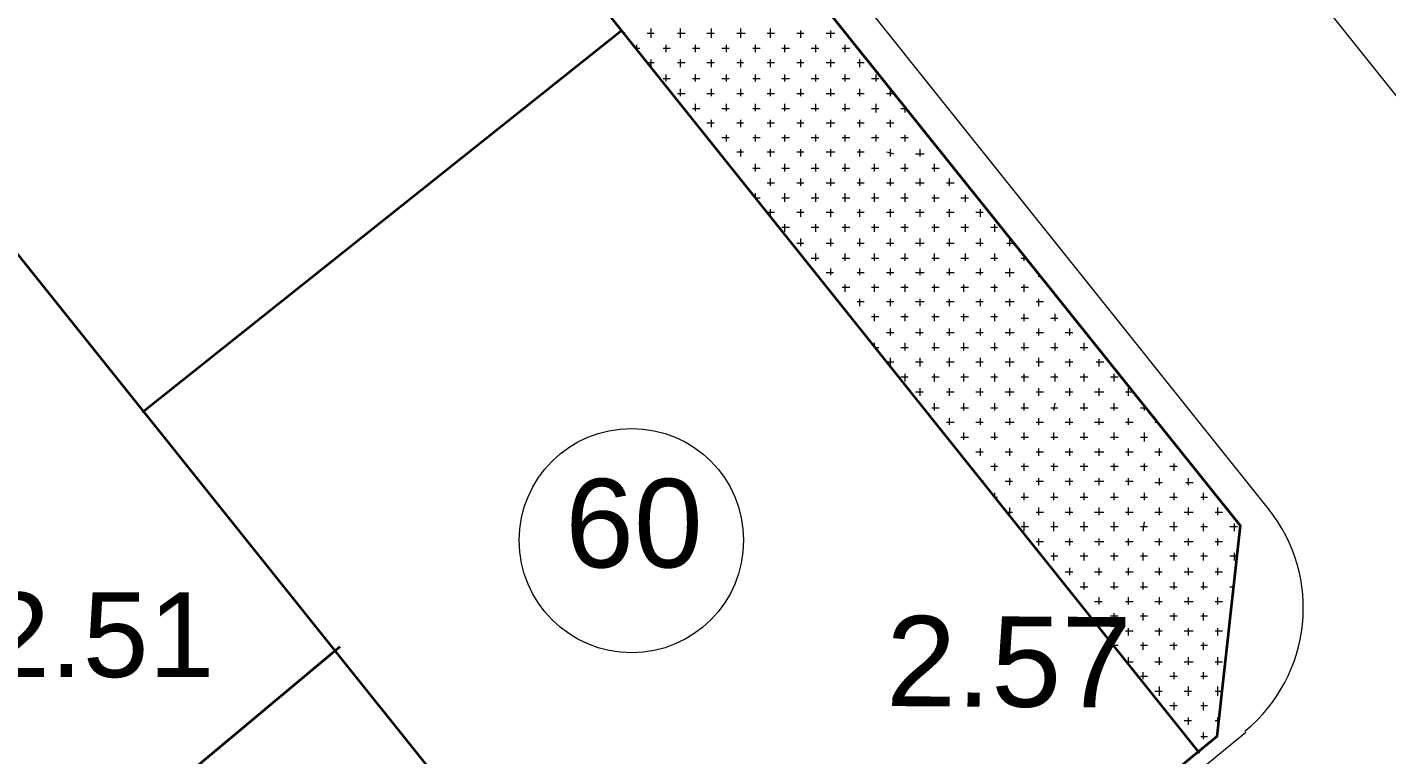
# Model space of a CAD drawing. Header units: millimetres. Extents: x -1787 to 4633, y 81 to 2259.
# Drawn here: x 3646.9 to 3935.2, y 1468.6 to 1622.9 of the extents above; entities that cross this region are included whole.
import ezdxf

# ---------------------------------------------------------------- set-up
doc = ezdxf.new("R2010")
doc.units = ezdxf.units.MM
doc.header["$MEASUREMENT"] = 0
doc.layers.get('0').update_dxf_attribs({"linetype": 'CONTINUOUS'})
doc.styles.add('Arial$001', font='arial.ttf', dxfattribs={"height": 2.232})

msp = doc.modelspace()

# ---------------------------------------------------------------- linework, layer by layer
at = {"color": 1, "linetype": 'Continuous', "lineweight": 35, "true_color": 0x000001}
msp.add_lwpolyline([(3416.57327, 1551.52447), (3419.97851, 1585.45524), (3654.08862, 1777.85118), (3699.20802, 1772.86494), (3904.13038, 1517.22886), (3899.14414, 1472.47431), (3665.27726, 1280.07836), (3630.73842, 1283.72683)], close=True, dxfattribs=at)
at = {"color": 5, "linetype": 'Continuous', "lineweight": 20, "true_color": 0x000005}
for points in [[(3703.95103, 1778.45926), (3910.33278, 1520.39087), (3910.33278, 1520.39087)], [(3905.34653, 1473.32562), (3667.46634, 1277.88928), (3667.46634, 1277.88928)]]:
    msp.add_lwpolyline(points, dxfattribs=at)
at = {"color": 1, "linetype": 'Continuous', "lineweight": 35, "true_color": 0x000001}
for points in [[(3650.68338, 1775.05402), (3895.37405, 1469.06907), (3895.37405, 1469.06907)], [(3550.47209, 1692.59862), (3795.16276, 1386.85689), (3795.16276, 1386.85689)], [(3773.02872, 1622.18316), (3671.47966, 1541.30876), (3671.47966, 1541.30876)], [(3713.19382, 1491.44635), (3564.09304, 1366.91193), (3564.09304, 1366.91193)]]:
    msp.add_lwpolyline(points, dxfattribs=at)
at = {"color": 5, "linetype": 'Continuous', "lineweight": 9, "true_color": 0x000005}
msp.add_lwpolyline([(3963.96527, 1682.26129), (3919.45395, 1644.31721), (3918.72426, 1631.42595), (4418.56454, 1006.56478), (4613.3928, 1075.39924)], dxfattribs=at)
at = {"color": 3, "linetype": 'Continuous', "lineweight": 15, "true_color": 0x000003}
for points in [[(3773.63679, 1621.57508), (3773.51518, 1621.6967), (3773.51518, 1621.6967)], [(3778.3798, 1621.57508), (3779.83919, 1621.57508), (3779.83919, 1621.57508)], [(3779.23111, 1620.60216), (3779.23111, 1622.54801), (3779.23111, 1622.54801)], [(3784.82543, 1621.57508), (3786.40644, 1621.57508), (3786.40644, 1621.57508)], [(3785.43351, 1620.60216), (3785.43351, 1622.54801), (3785.43351, 1622.54801)], [(3791.02783, 1621.57508), (3792.60883, 1621.57508), (3792.60883, 1621.57508)], [(3792.00076, 1620.60216), (3792.00076, 1622.54801), (3792.00076, 1622.54801)], [(3797.35184, 1621.57508), (3799.17608, 1621.57508), (3799.17608, 1621.57508)], [(3798.20315, 1620.60216), (3798.20315, 1622.54801), (3798.20315, 1622.54801)], [(3803.79747, 1621.57508), (3805.37848, 1621.57508), (3805.37848, 1621.57508)], [(3804.52717, 1620.60216), (3804.52717, 1622.54801), (3804.52717, 1622.54801)], [(3810.12149, 1621.57508), (3811.58087, 1621.57508), (3811.58087, 1621.57508)], [(3810.9728, 1620.60216), (3810.9728, 1622.18316), (3810.9728, 1622.18316)], [(3816.32388, 1621.57508), (3818.14812, 1621.57508), (3818.14812, 1621.57508)], [(3817.29681, 1620.60216), (3817.29681, 1622.18316), (3817.29681, 1622.18316)], [(3776.19072, 1618.41308), (3776.19072, 1619.14277), (3776.19072, 1619.14277)], [(3776.19072, 1618.41308), (3776.7988, 1618.41308), (3776.7988, 1618.41308)], [(3781.78504, 1618.41308), (3783.24443, 1618.41308), (3783.24443, 1618.41308)], [(3782.39312, 1617.56177), (3782.39312, 1619.14277), (3782.39312, 1619.14277)], [(3787.98744, 1618.41308), (3789.56844, 1618.41308), (3789.56844, 1618.41308)], [(3788.59552, 1617.56177), (3788.59552, 1619.14277), (3788.59552, 1619.14277)], [(3794.18984, 1618.41308), (3795.77084, 1618.41308), (3795.77084, 1618.41308)], [(3795.16276, 1617.56177), (3795.16276, 1619.14277), (3795.16276, 1619.14277)], [(3800.75708, 1618.41308), (3802.33809, 1618.41308), (3802.33809, 1618.41308)], [(3801.36516, 1617.56177), (3801.36516, 1619.14277), (3801.36516, 1619.14277)], [(3806.95948, 1618.41308), (3808.54048, 1618.41308), (3808.54048, 1618.41308)], [(3807.56756, 1617.56177), (3807.56756, 1619.14277), (3807.56756, 1619.14277)], [(3813.16188, 1618.41308), (3814.74288, 1618.41308), (3814.74288, 1618.41308)], [(3814.1348, 1617.56177), (3814.1348, 1619.14277), (3814.1348, 1619.14277)], [(3819.72912, 1618.41308), (3821.31013, 1618.41308), (3821.31013, 1618.41308)], [(3820.3372, 1617.56177), (3820.3372, 1619.14277), (3820.3372, 1619.14277)], [(3778.62304, 1615.37268), (3779.83919, 1615.37268), (3779.83919, 1615.37268)], [(3779.23111, 1614.39976), (3779.23111, 1615.98076), (3779.23111, 1615.98076)], [(3784.82543, 1615.37268), (3786.40644, 1615.37268), (3786.40644, 1615.37268)], [(3785.43351, 1614.39976), (3785.43351, 1615.98076), (3785.43351, 1615.98076)], [(3791.02783, 1615.37268), (3792.60883, 1615.37268), (3792.60883, 1615.37268)], [(3792.00076, 1614.39976), (3792.00076, 1615.98076), (3792.00076, 1615.98076)], [(3797.35184, 1615.37268), (3798.81123, 1615.37268), (3798.81123, 1615.37268)], [(3798.20315, 1614.39976), (3798.20315, 1615.98076), (3798.20315, 1615.98076)], [(3803.79747, 1615.37268), (3805.37848, 1615.37268), (3805.37848, 1615.37268)], [(3804.52717, 1614.39976), (3804.52717, 1615.98076), (3804.52717, 1615.98076)], [(3810.12149, 1615.37268), (3811.58087, 1615.37268), (3811.58087, 1615.37268)], [(3810.9728, 1614.39976), (3810.9728, 1615.98076), (3810.9728, 1615.98076)], [(3816.32388, 1615.37268), (3818.14812, 1615.37268), (3818.14812, 1615.37268)], [(3817.29681, 1614.39976), (3817.29681, 1615.98076), (3817.29681, 1615.98076)], [(3822.89113, 1615.37268), (3824.35052, 1615.37268), (3824.35052, 1615.37268)], [(3823.49921, 1614.39976), (3823.49921, 1615.98076), (3823.49921, 1615.98076)], [(3781.78504, 1611.96745), (3783.24443, 1611.96745), (3783.24443, 1611.96745)], [(3782.39312, 1611.35937), (3782.39312, 1612.81876), (3782.39312, 1612.81876)], [(3787.98744, 1611.96745), (3789.56844, 1611.96745), (3789.56844, 1611.96745)], [(3788.59552, 1611.35937), (3788.59552, 1612.81876), (3788.59552, 1612.81876)], [(3794.18984, 1611.96745), (3795.77084, 1611.96745), (3795.77084, 1611.96745)], [(3795.16276, 1611.35937), (3795.16276, 1612.81876), (3795.16276, 1612.81876)], [(3800.75708, 1611.96745), (3802.33809, 1611.96745), (3802.33809, 1611.96745)], [(3801.36516, 1611.35937), (3801.36516, 1612.81876), (3801.36516, 1612.81876)], [(3806.95948, 1611.96745), (3808.54048, 1611.96745), (3808.54048, 1611.96745)], [(3807.56756, 1611.35937), (3807.56756, 1612.81876), (3807.56756, 1612.81876)], [(3813.16188, 1611.96745), (3814.74288, 1611.96745), (3814.74288, 1611.96745)], [(3814.1348, 1611.35937), (3814.1348, 1612.81876), (3814.1348, 1612.81876)], [(3819.72912, 1611.96745), (3821.31013, 1611.96745), (3821.31013, 1611.96745)], [(3820.3372, 1611.35937), (3820.3372, 1612.81876), (3820.3372, 1612.81876)], [(3825.93152, 1611.96745), (3827.51252, 1611.96745), (3827.51252, 1611.96745)], [(3826.90445, 1611.35937), (3826.90445, 1612.81876), (3826.90445, 1612.81876)], [(3784.82543, 1608.80544), (3786.40644, 1608.80544), (3786.40644, 1608.80544)], [(3785.43351, 1608.19736), (3785.43351, 1609.77837), (3785.43351, 1609.77837)], [(3791.02783, 1608.80544), (3792.60883, 1608.80544), (3792.60883, 1608.80544)], [(3792.00076, 1608.19736), (3792.00076, 1609.77837), (3792.00076, 1609.77837)], [(3797.35184, 1608.80544), (3798.81123, 1608.80544), (3798.81123, 1608.80544)], [(3798.20315, 1608.19736), (3798.20315, 1609.77837), (3798.20315, 1609.77837)], [(3803.79747, 1608.80544), (3805.37848, 1608.80544), (3805.37848, 1608.80544)], [(3804.52717, 1608.19736), (3804.52717, 1609.77837), (3804.52717, 1609.77837)], [(3810.12149, 1608.80544), (3811.58087, 1608.80544), (3811.58087, 1608.80544)], [(3810.9728, 1608.19736), (3810.9728, 1609.77837), (3810.9728, 1609.77837)], [(3816.32388, 1608.80544), (3818.14812, 1608.80544), (3818.14812, 1608.80544)], [(3817.29681, 1608.19736), (3817.29681, 1609.77837), (3817.29681, 1609.77837)], [(3822.89113, 1608.80544), (3824.35052, 1608.80544), (3824.35052, 1608.80544)], [(3823.49921, 1608.19736), (3823.49921, 1609.77837), (3823.49921, 1609.77837)], [(3829.09353, 1608.80544), (3830.67453, 1608.80544), (3830.67453, 1608.80544)], [(3829.94484, 1608.19736), (3829.94484, 1609.77837), (3829.94484, 1609.77837)], [(3788.59552, 1605.03536), (3788.59552, 1606.61636), (3788.59552, 1606.61636)], [(3795.16276, 1605.03536), (3795.16276, 1606.61636), (3795.16276, 1606.61636)], [(3801.36516, 1605.03536), (3801.36516, 1606.61636), (3801.36516, 1606.61636)], [(3807.56756, 1605.03536), (3807.56756, 1606.61636), (3807.56756, 1606.61636)], [(3814.1348, 1605.03536), (3814.1348, 1606.61636), (3814.1348, 1606.61636)], [(3820.3372, 1605.03536), (3820.3372, 1606.61636), (3820.3372, 1606.61636)], [(3826.90445, 1604.79212), (3826.90445, 1606.61636), (3826.90445, 1606.61636)], [(3787.98744, 1605.64343), (3789.56844, 1605.64343), (3789.56844, 1605.64343)], [(3792.00076, 1601.63012), (3792.00076, 1603.21112), (3792.00076, 1603.21112)], [(3794.18984, 1605.64343), (3795.77084, 1605.64343), (3795.77084, 1605.64343)], [(3798.20315, 1601.63012), (3798.20315, 1603.21112), (3798.20315, 1603.21112)], [(3800.75708, 1605.64343), (3802.33809, 1605.64343), (3802.33809, 1605.64343)], [(3804.52717, 1601.63012), (3804.52717, 1603.21112), (3804.52717, 1603.21112)], [(3806.95948, 1605.64343), (3808.54048, 1605.64343), (3808.54048, 1605.64343)], [(3810.9728, 1601.63012), (3810.9728, 1603.21112), (3810.9728, 1603.21112)], [(3813.16188, 1605.64343), (3814.74288, 1605.64343), (3814.74288, 1605.64343)], [(3817.29681, 1601.63012), (3817.29681, 1603.21112), (3817.29681, 1603.21112)], [(3819.72912, 1605.64343), (3821.31013, 1605.64343), (3821.31013, 1605.64343)], [(3823.49921, 1601.63012), (3823.49921, 1603.21112), (3823.49921, 1603.21112)], [(3825.93152, 1605.64343), (3827.51252, 1605.64343), (3827.51252, 1605.64343)], [(3829.94484, 1601.63012), (3829.94484, 1603.21112), (3829.94484, 1603.21112)], [(3832.13392, 1605.64343), (3833.10684, 1605.64343), (3833.10684, 1605.64343)], [(3833.10684, 1604.79212), (3833.10684, 1605.64343), (3833.10684, 1605.64343)], [(3791.02783, 1602.60304), (3792.60883, 1602.60304), (3792.60883, 1602.60304)], [(3795.16276, 1598.58973), (3795.16276, 1600.04911), (3795.16276, 1600.04911)], [(3797.35184, 1602.60304), (3798.81123, 1602.60304), (3798.81123, 1602.60304)], [(3801.36516, 1598.58973), (3801.36516, 1600.04911), (3801.36516, 1600.04911)], [(3803.79747, 1602.60304), (3805.37848, 1602.60304), (3805.37848, 1602.60304)], [(3807.56756, 1598.58973), (3807.56756, 1600.04911), (3807.56756, 1600.04911)], [(3810.12149, 1602.60304), (3811.58087, 1602.60304), (3811.58087, 1602.60304)], [(3814.1348, 1598.58973), (3814.1348, 1600.04911), (3814.1348, 1600.04911)], [(3816.32388, 1602.60304), (3818.14812, 1602.60304), (3818.14812, 1602.60304)], [(3820.3372, 1598.58973), (3820.3372, 1600.04911), (3820.3372, 1600.04911)], [(3822.89113, 1602.60304), (3824.35052, 1602.60304), (3824.35052, 1602.60304)], [(3826.90445, 1598.58973), (3826.90445, 1600.04911), (3826.90445, 1600.04911)], [(3829.09353, 1602.60304), (3830.67453, 1602.60304), (3830.67453, 1602.60304)], [(3833.10684, 1598.58973), (3833.10684, 1600.04911), (3833.10684, 1600.04911)], [(3835.66077, 1602.60304), (3835.53916, 1602.72466), (3835.53916, 1602.72466)], [(3836.26885, 1601.63012), (3836.26885, 1601.99496), (3836.26885, 1601.99496)], [(3794.18984, 1599.44104), (3795.77084, 1599.44104), (3795.77084, 1599.44104)], [(3800.75708, 1599.44104), (3802.33809, 1599.44104), (3802.33809, 1599.44104)], [(3806.95948, 1599.44104), (3808.54048, 1599.44104), (3808.54048, 1599.44104)], [(3813.16188, 1599.44104), (3814.74288, 1599.44104), (3814.74288, 1599.44104)], [(3819.72912, 1599.44104), (3821.31013, 1599.44104), (3821.31013, 1599.44104)], [(3825.93152, 1599.44104), (3827.51252, 1599.44104), (3827.51252, 1599.44104)], [(3832.13392, 1599.44104), (3833.71492, 1599.44104), (3833.71492, 1599.44104)], [(3797.35184, 1596.40064), (3798.81123, 1596.40064), (3798.81123, 1596.40064)], [(3798.20315, 1595.42772), (3798.20315, 1597.00872), (3798.20315, 1597.00872)], [(3803.79747, 1596.40064), (3805.37848, 1596.40064), (3805.37848, 1596.40064)], [(3804.52717, 1595.42772), (3804.52717, 1597.00872), (3804.52717, 1597.00872)], [(3810.12149, 1596.40064), (3811.58087, 1596.40064), (3811.58087, 1596.40064)], [(3810.9728, 1595.42772), (3810.9728, 1597.00872), (3810.9728, 1597.00872)], [(3816.32388, 1596.40064), (3818.14812, 1596.40064), (3818.14812, 1596.40064)], [(3817.29681, 1595.42772), (3817.29681, 1597.00872), (3817.29681, 1597.00872)], [(3822.89113, 1596.40064), (3824.35052, 1596.40064), (3824.35052, 1596.40064)], [(3823.49921, 1595.42772), (3823.49921, 1597.00872), (3823.49921, 1597.00872)], [(3829.09353, 1596.40064), (3830.67453, 1596.0358), (3830.67453, 1596.0358)], [(3829.94484, 1595.42772), (3829.94484, 1597.00872), (3829.94484, 1597.00872)], [(3835.29592, 1596.0358), (3837.12016, 1596.0358), (3837.12016, 1596.0358)], [(3836.26885, 1595.42772), (3836.26885, 1597.00872), (3836.26885, 1597.00872)], [(3800.75708, 1592.99541), (3802.33809, 1592.99541), (3802.33809, 1592.99541)], [(3801.36516, 1592.26571), (3801.36516, 1593.84672), (3801.36516, 1593.84672)], [(3806.95948, 1592.99541), (3808.54048, 1592.99541), (3808.54048, 1592.99541)], [(3807.56756, 1592.26571), (3807.56756, 1593.84672), (3807.56756, 1593.84672)], [(3813.16188, 1592.99541), (3814.74288, 1592.99541), (3814.74288, 1592.99541)], [(3814.1348, 1592.26571), (3814.1348, 1593.84672), (3814.1348, 1593.84672)], [(3819.72912, 1592.99541), (3821.31013, 1592.99541), (3821.31013, 1592.99541)], [(3820.3372, 1592.26571), (3820.3372, 1593.84672), (3820.3372, 1593.84672)], [(3825.93152, 1592.99541), (3827.51252, 1592.99541), (3827.51252, 1592.99541)], [(3826.5396, 1592.26571), (3826.5396, 1593.84672), (3826.5396, 1593.84672)], [(3832.13392, 1592.99541), (3833.71492, 1592.99541), (3833.71492, 1592.99541)], [(3833.10684, 1592.26571), (3833.10684, 1593.84672), (3833.10684, 1593.84672)], [(3838.70116, 1592.99541), (3840.28217, 1592.99541), (3840.28217, 1592.99541)], [(3839.30924, 1592.26571), (3839.30924, 1593.84672), (3839.30924, 1593.84672)], [(3798.81123, 1589.8334), (3798.81123, 1589.95502), (3798.81123, 1589.95502)], [(3803.79747, 1589.8334), (3805.37848, 1589.8334), (3805.37848, 1589.8334)], [(3804.52717, 1589.22532), (3804.52717, 1590.80632), (3804.52717, 1590.80632)], [(3810.12149, 1589.8334), (3811.58087, 1589.8334), (3811.58087, 1589.8334)], [(3810.9728, 1589.22532), (3810.9728, 1590.80632), (3810.9728, 1590.80632)], [(3816.32388, 1589.8334), (3818.14812, 1589.8334), (3818.14812, 1589.8334)], [(3817.29681, 1589.22532), (3817.29681, 1590.80632), (3817.29681, 1590.80632)], [(3822.89113, 1589.8334), (3824.35052, 1589.8334), (3824.35052, 1589.8334)], [(3823.49921, 1589.22532), (3823.49921, 1590.80632), (3823.49921, 1590.80632)], [(3829.09353, 1589.8334), (3830.67453, 1589.8334), (3830.67453, 1589.8334)], [(3829.94484, 1589.22532), (3829.94484, 1590.80632), (3829.94484, 1590.80632)], [(3835.29592, 1589.8334), (3837.12016, 1589.8334), (3837.12016, 1589.8334)], [(3836.26885, 1589.22532), (3836.26885, 1590.80632), (3836.26885, 1590.80632)], [(3841.86317, 1589.8334), (3843.44417, 1589.8334), (3843.44417, 1589.8334)], [(3842.47125, 1589.22532), (3842.47125, 1590.80632), (3842.47125, 1590.80632)], [(3801.36516, 1586.67139), (3801.36516, 1587.64432), (3801.36516, 1587.64432)], [(3801.36516, 1586.67139), (3802.33809, 1586.67139), (3802.33809, 1586.67139)], [(3806.95948, 1586.67139), (3808.54048, 1586.67139), (3808.54048, 1586.67139)], [(3807.56756, 1585.82008), (3807.56756, 1587.64432), (3807.56756, 1587.64432)], [(3813.16188, 1586.67139), (3814.74288, 1586.67139), (3814.74288, 1586.67139)], [(3814.1348, 1585.82008), (3814.1348, 1587.64432), (3814.1348, 1587.64432)], [(3819.72912, 1586.67139), (3821.31013, 1586.67139), (3821.31013, 1586.67139)], [(3820.3372, 1585.82008), (3820.3372, 1587.64432), (3820.3372, 1587.64432)], [(3825.93152, 1586.67139), (3827.51252, 1586.67139), (3827.51252, 1586.67139)], [(3826.5396, 1585.82008), (3826.5396, 1587.64432), (3826.5396, 1587.64432)], [(3832.13392, 1586.67139), (3833.71492, 1586.67139), (3833.71492, 1586.67139)], [(3833.10684, 1585.82008), (3833.10684, 1587.64432), (3833.10684, 1587.64432)], [(3838.70116, 1586.67139), (3840.28217, 1586.67139), (3840.28217, 1586.67139)], [(3839.30924, 1585.82008), (3839.30924, 1587.27947), (3839.30924, 1587.27947)], [(3844.90356, 1586.67139), (3846.48456, 1586.67139), (3846.48456, 1586.67139)], [(3845.87649, 1585.82008), (3845.87649, 1587.27947), (3845.87649, 1587.27947)], [(3803.79747, 1583.631), (3805.37848, 1583.631), (3805.37848, 1583.631)], [(3804.52717, 1583.02292), (3804.52717, 1584.23908), (3804.52717, 1584.23908)], [(3810.12149, 1583.631), (3811.58087, 1583.631), (3811.58087, 1583.631)], [(3810.9728, 1582.65808), (3810.9728, 1584.23908), (3810.9728, 1584.23908)], [(3816.32388, 1583.631), (3817.90489, 1583.631), (3817.90489, 1583.631)], [(3817.29681, 1582.65808), (3817.29681, 1584.23908), (3817.29681, 1584.23908)], [(3822.89113, 1583.631), (3824.35052, 1583.631), (3824.35052, 1583.631)], [(3823.49921, 1582.65808), (3823.49921, 1584.23908), (3823.49921, 1584.23908)], [(3829.09353, 1583.631), (3830.67453, 1583.631), (3830.67453, 1583.631)], [(3829.94484, 1582.65808), (3829.94484, 1584.23908), (3829.94484, 1584.23908)], [(3835.29592, 1583.631), (3837.12016, 1583.631), (3837.12016, 1583.631)], [(3836.26885, 1582.65808), (3836.26885, 1584.23908), (3836.26885, 1584.23908)], [(3841.86317, 1583.631), (3843.44417, 1583.631), (3843.44417, 1583.631)], [(3842.47125, 1582.65808), (3842.47125, 1584.23908), (3842.47125, 1584.23908)], [(3848.06557, 1583.631), (3849.64657, 1583.631), (3849.64657, 1583.631)], [(3849.03849, 1582.65808), (3849.03849, 1584.23908), (3849.03849, 1584.23908)], [(3806.95948, 1580.469), (3808.54048, 1580.469), (3808.54048, 1580.469)], [(3807.56756, 1579.49607), (3807.56756, 1581.07707), (3807.56756, 1581.07707)], [(3813.16188, 1580.469), (3814.74288, 1580.469), (3814.74288, 1580.469)], [(3814.1348, 1579.49607), (3814.1348, 1581.07707), (3814.1348, 1581.07707)], [(3819.72912, 1580.469), (3821.31013, 1580.469), (3821.31013, 1580.469)], [(3820.3372, 1579.49607), (3820.3372, 1581.07707), (3820.3372, 1581.07707)], [(3825.93152, 1580.469), (3827.51252, 1580.469), (3827.51252, 1580.469)], [(3826.5396, 1579.49607), (3826.5396, 1581.07707), (3826.5396, 1581.07707)], [(3832.13392, 1580.469), (3833.71492, 1580.469), (3833.71492, 1580.469)], [(3833.10684, 1579.49607), (3833.10684, 1581.07707), (3833.10684, 1581.07707)], [(3838.70116, 1580.469), (3840.28217, 1580.469), (3840.28217, 1580.469)], [(3839.30924, 1579.49607), (3839.30924, 1581.07707), (3839.30924, 1581.07707)], [(3844.90356, 1580.469), (3846.48456, 1580.469), (3846.48456, 1580.469)], [(3845.87649, 1579.49607), (3845.87649, 1581.07707), (3845.87649, 1581.07707)], [(3851.22757, 1580.469), (3852.68696, 1580.469), (3852.68696, 1580.469)], [(3852.07888, 1579.49607), (3852.07888, 1581.07707), (3852.07888, 1581.07707)], [(3810.12149, 1577.06376), (3811.58087, 1577.06376), (3811.58087, 1577.06376)], [(3810.9728, 1576.45568), (3810.9728, 1578.03668), (3810.9728, 1578.03668)], [(3816.32388, 1577.06376), (3817.90489, 1577.06376), (3817.90489, 1577.06376)], [(3817.29681, 1576.45568), (3817.29681, 1578.03668), (3817.29681, 1578.03668)], [(3822.89113, 1577.06376), (3824.35052, 1577.06376), (3824.35052, 1577.06376)], [(3823.49921, 1576.45568), (3823.49921, 1578.03668), (3823.49921, 1578.03668)], [(3829.09353, 1577.06376), (3830.67453, 1577.06376), (3830.67453, 1577.06376)], [(3829.94484, 1576.45568), (3829.94484, 1578.03668), (3829.94484, 1578.03668)], [(3835.29592, 1577.06376), (3837.12016, 1577.06376), (3837.12016, 1577.06376)], [(3836.26885, 1576.45568), (3836.26885, 1578.03668), (3836.26885, 1578.03668)], [(3841.86317, 1577.06376), (3843.44417, 1577.06376), (3843.44417, 1577.06376)], [(3842.47125, 1576.45568), (3842.47125, 1578.03668), (3842.47125, 1578.03668)], [(3848.06557, 1577.06376), (3849.64657, 1577.06376), (3849.64657, 1577.06376)], [(3849.03849, 1576.45568), (3849.03849, 1578.03668), (3849.03849, 1578.03668)], [(3854.63281, 1577.06376), (3855.84897, 1577.06376), (3855.84897, 1577.06376)], [(3855.24089, 1576.45568), (3855.24089, 1578.03668), (3855.24089, 1578.03668)], [(3814.1348, 1573.29367), (3814.1348, 1574.87468), (3814.1348, 1574.87468)], [(3820.3372, 1573.29367), (3820.3372, 1574.87468), (3820.3372, 1574.87468)], [(3826.5396, 1573.29367), (3826.5396, 1574.87468), (3826.5396, 1574.87468)], [(3833.10684, 1573.29367), (3833.10684, 1574.87468), (3833.10684, 1574.87468)], [(3839.30924, 1573.29367), (3839.30924, 1574.87468), (3839.30924, 1574.87468)], [(3845.87649, 1573.29367), (3845.87649, 1574.87468), (3845.87649, 1574.87468)], [(3852.07888, 1573.29367), (3852.07888, 1574.87468), (3852.07888, 1574.87468)], [(3858.28128, 1573.29367), (3858.28128, 1574.2666), (3858.28128, 1574.2666)], [(3813.16188, 1573.90175), (3814.74288, 1573.90175), (3814.74288, 1573.90175)], [(3817.29681, 1570.25328), (3817.29681, 1571.71267), (3817.29681, 1571.71267)], [(3819.72912, 1573.90175), (3821.31013, 1573.90175), (3821.31013, 1573.90175)], [(3823.49921, 1570.25328), (3823.49921, 1571.71267), (3823.49921, 1571.71267)], [(3825.93152, 1573.90175), (3827.51252, 1573.90175), (3827.51252, 1573.90175)], [(3829.94484, 1570.25328), (3829.94484, 1571.71267), (3829.94484, 1571.71267)], [(3832.13392, 1573.90175), (3833.71492, 1573.90175), (3833.71492, 1573.90175)], [(3836.26885, 1570.25328), (3836.26885, 1571.71267), (3836.26885, 1571.71267)], [(3838.70116, 1573.90175), (3840.28217, 1573.90175), (3840.28217, 1573.90175)], [(3842.47125, 1570.25328), (3842.47125, 1571.71267), (3842.47125, 1571.71267)], [(3844.90356, 1573.90175), (3846.48456, 1573.90175), (3846.48456, 1573.90175)], [(3849.03849, 1570.25328), (3849.03849, 1571.71267), (3849.03849, 1571.71267)], [(3851.22757, 1573.90175), (3852.68696, 1573.90175), (3852.68696, 1573.90175)], [(3855.24089, 1569.88843), (3855.24089, 1571.71267), (3855.24089, 1571.71267)], [(3857.6732, 1573.90175), (3858.28128, 1573.90175), (3858.28128, 1573.90175)], [(3816.32388, 1570.86136), (3817.90489, 1570.86136), (3817.90489, 1570.86136)], [(3820.3372, 1566.72643), (3820.3372, 1568.30743), (3820.3372, 1568.30743)], [(3822.89113, 1570.86136), (3824.35052, 1570.86136), (3824.35052, 1570.86136)], [(3826.5396, 1566.72643), (3826.5396, 1568.30743), (3826.5396, 1568.30743)], [(3829.09353, 1570.86136), (3830.67453, 1570.86136), (3830.67453, 1570.86136)], [(3833.10684, 1566.72643), (3833.10684, 1568.30743), (3833.10684, 1568.30743)], [(3835.29592, 1570.86136), (3837.12016, 1570.86136), (3837.12016, 1570.86136)], [(3839.30924, 1566.72643), (3839.30924, 1568.30743), (3839.30924, 1568.30743)], [(3841.86317, 1570.86136), (3843.44417, 1570.86136), (3843.44417, 1570.86136)], [(3845.51164, 1566.72643), (3845.51164, 1568.30743), (3845.51164, 1568.30743)], [(3848.06557, 1570.86136), (3849.64657, 1570.86136), (3849.64657, 1570.86136)], [(3852.07888, 1566.72643), (3852.07888, 1568.30743), (3852.07888, 1568.30743)], [(3854.26797, 1570.86136), (3856.21382, 1570.86136), (3856.21382, 1570.86136)], [(3858.28128, 1566.72643), (3858.28128, 1568.30743), (3858.28128, 1568.30743)], [(3860.83521, 1570.86136), (3861.07844, 1570.86136), (3861.07844, 1570.86136)], [(3861.44329, 1569.88843), (3861.44329, 1570.25328), (3861.44329, 1570.25328)], [(3819.72912, 1567.69935), (3821.31013, 1567.69935), (3821.31013, 1567.69935)], [(3825.93152, 1567.69935), (3827.51252, 1567.69935), (3827.51252, 1567.69935)], [(3832.13392, 1567.69935), (3833.71492, 1567.69935), (3833.71492, 1567.69935)], [(3838.70116, 1567.69935), (3840.28217, 1567.69935), (3840.28217, 1567.69935)], [(3844.90356, 1567.69935), (3846.48456, 1567.69935), (3846.48456, 1567.69935)], [(3851.22757, 1567.69935), (3852.68696, 1567.69935), (3852.68696, 1567.69935)], [(3857.6732, 1567.69935), (3859.25421, 1567.69935), (3859.25421, 1567.69935)], [(3822.89113, 1564.65896), (3824.35052, 1564.65896), (3824.35052, 1564.65896)], [(3823.49921, 1563.68604), (3823.49921, 1565.26704), (3823.49921, 1565.26704)], [(3829.09353, 1564.65896), (3830.67453, 1564.65896), (3830.67453, 1564.65896)], [(3829.94484, 1563.68604), (3829.94484, 1565.26704), (3829.94484, 1565.26704)], [(3835.29592, 1564.65896), (3837.12016, 1564.65896), (3837.12016, 1564.65896)], [(3836.26885, 1563.68604), (3836.26885, 1565.26704), (3836.26885, 1565.26704)], [(3841.86317, 1564.65896), (3843.44417, 1564.65896), (3843.44417, 1564.65896)], [(3842.47125, 1563.68604), (3842.47125, 1565.26704), (3842.47125, 1565.26704)], [(3848.06557, 1564.65896), (3849.64657, 1564.65896), (3849.64657, 1564.65896)], [(3849.03849, 1563.68604), (3849.03849, 1565.26704), (3849.03849, 1565.26704)], [(3854.26797, 1564.65896), (3856.21382, 1564.65896), (3856.21382, 1564.65896)], [(3855.24089, 1563.68604), (3855.24089, 1565.26704), (3855.24089, 1565.26704)], [(3860.83521, 1564.65896), (3862.41621, 1564.65896), (3862.41621, 1564.65896)], [(3861.44329, 1563.68604), (3861.44329, 1565.26704), (3861.44329, 1565.26704)], [(3825.93152, 1561.49696), (3827.51252, 1561.49696), (3827.51252, 1561.49696)], [(3826.5396, 1560.52403), (3826.5396, 1562.10503), (3826.5396, 1562.10503)], [(3832.13392, 1561.49696), (3833.71492, 1561.49696), (3833.71492, 1561.49696)], [(3833.10684, 1560.52403), (3833.10684, 1562.10503), (3833.10684, 1562.10503)], [(3838.70116, 1561.49696), (3840.28217, 1561.49696), (3840.28217, 1561.49696)], [(3839.30924, 1560.52403), (3839.30924, 1562.10503), (3839.30924, 1562.10503)], [(3844.90356, 1561.49696), (3846.48456, 1561.49696), (3846.48456, 1561.49696)], [(3845.51164, 1560.52403), (3845.51164, 1562.10503), (3845.51164, 1562.10503)], [(3851.22757, 1561.49696), (3852.68696, 1561.49696), (3852.68696, 1561.49696)], [(3852.07888, 1560.52403), (3852.07888, 1562.10503), (3852.07888, 1562.10503)], [(3857.6732, 1561.13211), (3859.25421, 1561.13211), (3859.25421, 1561.13211)], [(3858.28128, 1560.52403), (3858.28128, 1562.10503), (3858.28128, 1562.10503)], [(3863.99722, 1561.13211), (3865.4566, 1561.13211), (3865.4566, 1561.13211)], [(3864.84853, 1560.52403), (3864.84853, 1562.10503), (3864.84853, 1562.10503)], [(3829.09353, 1558.09172), (3830.67453, 1558.09172), (3830.67453, 1558.09172)], [(3829.94484, 1557.48364), (3829.94484, 1558.94303), (3829.94484, 1558.94303)], [(3835.29592, 1558.09172), (3836.87693, 1558.09172), (3836.87693, 1558.09172)], [(3836.26885, 1557.48364), (3836.26885, 1558.94303), (3836.26885, 1558.94303)], [(3841.86317, 1558.09172), (3843.44417, 1558.09172), (3843.44417, 1558.09172)], [(3842.47125, 1557.48364), (3842.47125, 1558.94303), (3842.47125, 1558.94303)], [(3848.06557, 1558.09172), (3849.64657, 1558.09172), (3849.64657, 1558.09172)], [(3849.03849, 1557.48364), (3849.03849, 1558.94303), (3849.03849, 1558.94303)], [(3854.26797, 1558.09172), (3856.21382, 1558.09172), (3856.21382, 1558.09172)], [(3855.24089, 1557.48364), (3855.24089, 1558.94303), (3855.24089, 1558.94303)], [(3860.83521, 1558.09172), (3862.41621, 1558.09172), (3862.41621, 1558.09172)], [(3861.44329, 1557.48364), (3861.44329, 1558.94303), (3861.44329, 1558.94303)], [(3867.03761, 1558.09172), (3868.61861, 1558.09172), (3868.61861, 1558.09172)], [(3868.01053, 1557.48364), (3868.01053, 1558.94303), (3868.01053, 1558.94303)], [(3826.5396, 1555.29456), (3826.5396, 1555.90264), (3826.5396, 1555.90264)], [(3826.90445, 1554.92971), (3827.51252, 1554.92971), (3827.51252, 1554.92971)], [(3832.13392, 1554.92971), (3833.71492, 1554.92971), (3833.71492, 1554.92971)], [(3833.10684, 1554.32163), (3833.10684, 1555.90264), (3833.10684, 1555.90264)], [(3838.70116, 1554.92971), (3840.28217, 1554.92971), (3840.28217, 1554.92971)], [(3839.30924, 1554.32163), (3839.30924, 1555.90264), (3839.30924, 1555.90264)], [(3844.90356, 1554.92971), (3846.48456, 1554.92971), (3846.48456, 1554.92971)], [(3845.51164, 1554.32163), (3845.51164, 1555.90264), (3845.51164, 1555.90264)], [(3851.22757, 1554.92971), (3852.68696, 1554.92971), (3852.68696, 1554.92971)], [(3852.07888, 1554.32163), (3852.07888, 1555.90264), (3852.07888, 1555.90264)], [(3857.6732, 1554.92971), (3859.25421, 1554.92971), (3859.25421, 1554.92971)], [(3858.28128, 1554.32163), (3858.28128, 1555.90264), (3858.28128, 1555.90264)], [(3863.99722, 1554.92971), (3865.4566, 1554.92971), (3865.4566, 1554.92971)], [(3864.84853, 1554.32163), (3864.84853, 1555.90264), (3864.84853, 1555.90264)], [(3870.19961, 1554.92971), (3871.78062, 1554.92971), (3871.78062, 1554.92971)], [(3871.05092, 1554.32163), (3871.05092, 1555.90264), (3871.05092, 1555.90264)], [(3829.33676, 1551.88932), (3830.67453, 1551.88932), (3830.67453, 1551.88932)], [(3829.94484, 1551.15963), (3829.94484, 1552.74063), (3829.94484, 1552.74063)], [(3835.29592, 1551.88932), (3836.87693, 1551.88932), (3836.87693, 1551.88932)], [(3836.26885, 1550.91639), (3836.26885, 1552.74063), (3836.26885, 1552.74063)], [(3841.86317, 1551.88932), (3843.44417, 1551.88932), (3843.44417, 1551.88932)], [(3842.47125, 1550.91639), (3842.47125, 1552.74063), (3842.47125, 1552.74063)], [(3848.06557, 1551.88932), (3849.64657, 1551.88932), (3849.64657, 1551.88932)], [(3849.03849, 1550.91639), (3849.03849, 1552.74063), (3849.03849, 1552.74063)], [(3854.26797, 1551.88932), (3856.21382, 1551.88932), (3856.21382, 1551.88932)], [(3855.24089, 1550.91639), (3855.24089, 1552.74063), (3855.24089, 1552.74063)], [(3860.83521, 1551.88932), (3862.41621, 1551.88932), (3862.41621, 1551.88932)], [(3861.44329, 1550.91639), (3861.44329, 1552.74063), (3861.44329, 1552.74063)], [(3867.03761, 1551.88932), (3868.61861, 1551.88932), (3868.61861, 1551.88932)], [(3868.01053, 1550.91639), (3868.01053, 1552.4974), (3868.01053, 1552.4974)], [(3873.60485, 1551.88932), (3875.18586, 1551.88932), (3875.18586, 1551.88932)], [(3874.21293, 1550.91639), (3874.21293, 1552.4974), (3874.21293, 1552.4974)], [(3832.13392, 1548.72731), (3833.71492, 1548.72731), (3833.71492, 1548.72731)], [(3833.10684, 1547.75439), (3833.10684, 1549.33539), (3833.10684, 1549.33539)], [(3838.70116, 1548.72731), (3840.28217, 1548.72731), (3840.28217, 1548.72731)], [(3839.30924, 1547.75439), (3839.30924, 1549.33539), (3839.30924, 1549.33539)], [(3844.90356, 1548.72731), (3846.48456, 1548.72731), (3846.48456, 1548.72731)], [(3845.51164, 1547.75439), (3845.51164, 1549.33539), (3845.51164, 1549.33539)], [(3851.22757, 1548.72731), (3852.68696, 1548.72731), (3852.68696, 1548.72731)], [(3852.07888, 1547.75439), (3852.07888, 1549.33539), (3852.07888, 1549.33539)], [(3857.6732, 1548.72731), (3859.25421, 1548.72731), (3859.25421, 1548.72731)], [(3858.28128, 1547.75439), (3858.28128, 1549.33539), (3858.28128, 1549.33539)], [(3863.99722, 1548.72731), (3865.4566, 1548.72731), (3865.4566, 1548.72731)], [(3864.84853, 1547.75439), (3864.84853, 1549.33539), (3864.84853, 1549.33539)], [(3870.19961, 1548.72731), (3871.78062, 1548.72731), (3871.78062, 1548.72731)], [(3871.05092, 1547.75439), (3871.05092, 1549.33539), (3871.05092, 1549.33539)], [(3876.64524, 1548.72731), (3878.22625, 1548.72731), (3878.22625, 1548.72731)], [(3877.37494, 1547.75439), (3877.37494, 1549.33539), (3877.37494, 1549.33539)], [(3835.29592, 1545.56531), (3836.87693, 1545.56531), (3836.87693, 1545.56531)], [(3836.26885, 1544.714), (3836.26885, 1546.295), (3836.26885, 1546.295)], [(3841.86317, 1545.56531), (3843.44417, 1545.56531), (3843.44417, 1545.56531)], [(3842.47125, 1544.714), (3842.47125, 1546.295), (3842.47125, 1546.295)], [(3848.06557, 1545.56531), (3849.64657, 1545.56531), (3849.64657, 1545.56531)], [(3849.03849, 1544.714), (3849.03849, 1546.295), (3849.03849, 1546.295)], [(3854.26797, 1545.56531), (3856.21382, 1545.56531), (3856.21382, 1545.56531)], [(3855.24089, 1544.714), (3855.24089, 1546.295), (3855.24089, 1546.295)], [(3860.83521, 1545.56531), (3862.41621, 1545.56531), (3862.41621, 1545.56531)], [(3861.44329, 1544.714), (3861.44329, 1546.295), (3861.44329, 1546.295)], [(3867.03761, 1545.56531), (3868.61861, 1545.56531), (3868.61861, 1545.56531)], [(3868.01053, 1544.714), (3868.01053, 1546.295), (3868.01053, 1546.295)], [(3873.24001, 1545.56531), (3875.18586, 1545.56531), (3875.18586, 1545.56531)], [(3874.21293, 1544.714), (3874.21293, 1546.295), (3874.21293, 1546.295)], [(3879.80725, 1545.56531), (3881.38825, 1545.56531), (3881.38825, 1545.56531)], [(3880.41533, 1544.714), (3880.41533, 1546.295), (3880.41533, 1546.295)], [(3839.30924, 1541.55199), (3839.30924, 1543.13299), (3839.30924, 1543.13299)], [(3845.51164, 1541.55199), (3845.51164, 1543.13299), (3845.51164, 1543.13299)], [(3852.07888, 1541.55199), (3852.07888, 1543.13299), (3852.07888, 1543.13299)], [(3858.28128, 1541.55199), (3858.28128, 1543.13299), (3858.28128, 1543.13299)], [(3864.60529, 1541.55199), (3864.84853, 1543.13299), (3864.84853, 1543.13299)], [(3871.05092, 1541.55199), (3871.05092, 1543.13299), (3871.05092, 1543.13299)], [(3877.37494, 1541.55199), (3877.37494, 1543.13299), (3877.37494, 1543.13299)], [(3883.82057, 1541.55199), (3883.82057, 1542.52492), (3883.82057, 1542.52492)], [(3838.70116, 1542.16007), (3840.28217, 1542.16007), (3840.28217, 1542.16007)], [(3842.47125, 1538.5116), (3842.47125, 1539.97099), (3842.47125, 1539.97099)], [(3844.90356, 1542.16007), (3846.48456, 1542.16007), (3846.48456, 1542.16007)], [(3849.03849, 1538.5116), (3849.03849, 1539.97099), (3849.03849, 1539.97099)], [(3851.22757, 1542.16007), (3852.68696, 1542.16007), (3852.68696, 1542.16007)], [(3855.24089, 1538.5116), (3855.24089, 1539.97099), (3855.24089, 1539.97099)], [(3857.6732, 1542.16007), (3859.25421, 1542.16007), (3859.25421, 1542.16007)], [(3861.44329, 1538.5116), (3861.44329, 1539.97099), (3861.44329, 1539.97099)], [(3863.99722, 1542.16007), (3865.4566, 1542.16007), (3865.4566, 1542.16007)], [(3868.01053, 1538.5116), (3868.01053, 1539.97099), (3868.01053, 1539.97099)], [(3870.19961, 1542.16007), (3871.78062, 1542.16007), (3871.78062, 1542.16007)], [(3874.21293, 1538.5116), (3874.21293, 1539.97099), (3874.21293, 1539.97099)], [(3876.64524, 1542.16007), (3878.22625, 1542.16007), (3878.22625, 1542.16007)], [(3880.41533, 1538.5116), (3880.41533, 1539.97099), (3880.41533, 1539.97099)], [(3882.96926, 1542.16007), (3883.82057, 1542.16007), (3883.82057, 1542.16007)], [(3841.86317, 1539.11968), (3843.44417, 1539.11968), (3843.44417, 1539.11968)], [(3845.51164, 1535.34959), (3845.51164, 1536.9306), (3845.51164, 1536.9306)], [(3848.06557, 1539.11968), (3849.64657, 1539.11968), (3849.64657, 1539.11968)], [(3852.07888, 1535.34959), (3852.07888, 1536.9306), (3852.07888, 1536.9306)], [(3854.26797, 1539.11968), (3856.21382, 1539.11968), (3856.21382, 1539.11968)], [(3858.28128, 1535.34959), (3858.28128, 1536.9306), (3858.28128, 1536.9306)], [(3860.83521, 1539.11968), (3862.41621, 1539.11968), (3862.41621, 1539.11968)], [(3864.60529, 1535.34959), (3864.60529, 1536.9306), (3864.60529, 1536.9306)], [(3867.03761, 1539.11968), (3868.61861, 1539.11968), (3868.61861, 1539.11968)], [(3871.05092, 1535.34959), (3871.05092, 1536.9306), (3871.05092, 1536.9306)], [(3873.24001, 1539.11968), (3875.18586, 1539.11968), (3875.18586, 1539.11968)], [(3877.37494, 1535.34959), (3877.37494, 1536.9306), (3877.37494, 1536.9306)], [(3879.80725, 1539.11968), (3881.38825, 1539.11968), (3881.38825, 1539.11968)], [(3883.82057, 1534.98475), (3883.82057, 1536.9306), (3883.82057, 1536.9306)], [(3886.00965, 1539.11968), (3886.37449, 1539.11968), (3886.37449, 1539.11968)], [(3886.98257, 1538.5116), (3886.86096, 1538.5116), (3886.86096, 1538.5116)], [(3844.90356, 1535.95767), (3846.48456, 1535.95767), (3846.48456, 1535.95767)], [(3851.22757, 1535.95767), (3852.68696, 1535.95767), (3852.68696, 1535.95767)], [(3857.6732, 1535.95767), (3859.25421, 1535.95767), (3859.25421, 1535.95767)], [(3863.99722, 1535.95767), (3865.4566, 1535.95767), (3865.4566, 1535.95767)], [(3870.19961, 1535.95767), (3871.78062, 1535.95767), (3871.78062, 1535.95767)], [(3876.64524, 1535.95767), (3878.22625, 1535.95767), (3878.22625, 1535.95767)], [(3882.96926, 1535.95767), (3884.42864, 1535.95767), (3884.42864, 1535.95767)], [(3848.06557, 1532.79566), (3849.64657, 1532.79566), (3849.64657, 1532.79566)], [(3849.03849, 1531.94435), (3849.03849, 1533.52536), (3849.03849, 1533.52536)], [(3854.26797, 1532.79566), (3855.84897, 1532.79566), (3855.84897, 1532.79566)], [(3855.24089, 1531.94435), (3855.24089, 1533.52536), (3855.24089, 1533.52536)], [(3860.83521, 1532.79566), (3862.41621, 1532.79566), (3862.41621, 1532.79566)], [(3861.44329, 1531.94435), (3861.44329, 1533.52536), (3861.44329, 1533.52536)], [(3867.03761, 1532.79566), (3868.61861, 1532.79566), (3868.61861, 1532.79566)], [(3868.01053, 1531.94435), (3868.01053, 1533.52536), (3868.01053, 1533.52536)], [(3873.24001, 1532.79566), (3875.18586, 1532.79566), (3875.18586, 1532.79566)], [(3874.21293, 1531.94435), (3874.21293, 1533.52536), (3874.21293, 1533.52536)], [(3879.80725, 1532.79566), (3881.38825, 1532.79566), (3881.38825, 1532.79566)], [(3880.41533, 1531.94435), (3880.41533, 1533.52536), (3880.41533, 1533.52536)], [(3886.00965, 1532.79566), (3887.59065, 1532.79566), (3887.59065, 1532.79566)], [(3886.98257, 1531.94435), (3886.98257, 1533.52536), (3886.98257, 1533.52536)], [(3851.22757, 1529.75527), (3852.68696, 1529.75527), (3852.68696, 1529.75527)], [(3852.07888, 1528.78235), (3852.07888, 1530.36335), (3852.07888, 1530.36335)], [(3857.6732, 1529.75527), (3859.25421, 1529.75527), (3859.25421, 1529.75527)], [(3858.28128, 1528.78235), (3858.28128, 1530.36335), (3858.28128, 1530.36335)], [(3863.99722, 1529.75527), (3865.4566, 1529.75527), (3865.4566, 1529.75527)], [(3864.60529, 1528.78235), (3864.60529, 1530.36335), (3864.60529, 1530.36335)], [(3870.19961, 1529.75527), (3871.78062, 1529.75527), (3871.78062, 1529.75527)], [(3871.05092, 1528.78235), (3871.05092, 1530.36335), (3871.05092, 1530.36335)], [(3876.64524, 1529.75527), (3878.22625, 1529.75527), (3878.22625, 1529.75527)], [(3877.37494, 1528.78235), (3877.37494, 1530.36335), (3877.37494, 1530.36335)], [(3882.96926, 1529.75527), (3884.42864, 1529.75527), (3884.42864, 1529.75527)], [(3883.82057, 1528.78235), (3883.82057, 1530.36335), (3883.82057, 1530.36335)], [(3889.17165, 1529.75527), (3890.75266, 1529.75527), (3890.75266, 1529.75527)], [(3890.14458, 1528.78235), (3890.14458, 1530.36335), (3890.14458, 1530.36335)], [(3849.64657, 1526.59327), (3849.52496, 1526.71488), (3849.52496, 1526.71488)], [(3854.26797, 1526.59327), (3855.84897, 1526.59327), (3855.84897, 1526.59327)], [(3855.24089, 1525.74196), (3855.24089, 1527.20134), (3855.24089, 1527.20134)], [(3860.83521, 1526.59327), (3862.41621, 1526.59327), (3862.41621, 1526.59327)], [(3861.44329, 1525.74196), (3861.44329, 1527.20134), (3861.44329, 1527.20134)], [(3867.03761, 1526.59327), (3868.61861, 1526.59327), (3868.61861, 1526.59327)], [(3868.01053, 1525.74196), (3868.01053, 1527.20134), (3868.01053, 1527.20134)], [(3873.24001, 1526.59327), (3875.18586, 1526.59327), (3875.18586, 1526.59327)], [(3874.21293, 1525.74196), (3874.21293, 1527.20134), (3874.21293, 1527.20134)], [(3879.80725, 1526.59327), (3881.38825, 1526.59327), (3881.38825, 1526.59327)], [(3880.41533, 1525.74196), (3880.41533, 1527.20134), (3880.41533, 1527.20134)], [(3886.00965, 1526.35003), (3887.59065, 1526.35003), (3887.59065, 1526.35003)], [(3886.98257, 1525.74196), (3886.98257, 1527.20134), (3886.98257, 1527.20134)], [(3892.57689, 1526.35003), (3894.1579, 1526.35003), (3894.1579, 1526.35003)], [(3893.18497, 1525.74196), (3893.18497, 1527.20134), (3893.18497, 1527.20134)], [(3852.07888, 1523.55288), (3852.07888, 1524.16095), (3852.07888, 1524.16095)], [(3852.07888, 1523.18803), (3852.68696, 1523.18803), (3852.68696, 1523.18803)], [(3857.6732, 1523.18803), (3859.25421, 1523.18803), (3859.25421, 1523.18803)], [(3858.28128, 1522.57995), (3858.28128, 1524.16095), (3858.28128, 1524.16095)], [(3863.99722, 1523.18803), (3865.4566, 1523.18803), (3865.4566, 1523.18803)], [(3864.60529, 1522.57995), (3864.60529, 1524.16095), (3864.60529, 1524.16095)], [(3870.19961, 1523.18803), (3871.78062, 1523.18803), (3871.78062, 1523.18803)], [(3871.05092, 1522.57995), (3871.05092, 1524.16095), (3871.05092, 1524.16095)], [(3876.64524, 1523.18803), (3878.22625, 1523.18803), (3878.22625, 1523.18803)], [(3877.37494, 1522.57995), (3877.37494, 1524.16095), (3877.37494, 1524.16095)], [(3882.96926, 1523.18803), (3884.42864, 1523.18803), (3884.42864, 1523.18803)], [(3883.82057, 1522.57995), (3883.82057, 1524.16095), (3883.82057, 1524.16095)], [(3889.17165, 1523.18803), (3890.75266, 1523.18803), (3890.75266, 1523.18803)], [(3890.14458, 1522.57995), (3890.14458, 1524.16095), (3890.14458, 1524.16095)], [(3895.7389, 1523.18803), (3897.19829, 1523.18803), (3897.19829, 1523.18803)], [(3896.34698, 1522.57995), (3896.34698, 1524.16095), (3896.34698, 1524.16095)], [(3854.63281, 1520.02602), (3855.84897, 1520.02602), (3855.84897, 1520.02602)], [(3855.24089, 1519.41794), (3855.24089, 1520.99895), (3855.24089, 1520.99895)], [(3860.83521, 1520.02602), (3862.41621, 1520.02602), (3862.41621, 1520.02602)], [(3861.44329, 1519.41794), (3861.44329, 1520.99895), (3861.44329, 1520.99895)], [(3867.03761, 1520.02602), (3868.61861, 1520.02602), (3868.61861, 1520.02602)], [(3868.01053, 1519.41794), (3868.01053, 1520.99895), (3868.01053, 1520.99895)], [(3873.24001, 1520.02602), (3875.18586, 1520.02602), (3875.18586, 1520.02602)], [(3874.21293, 1519.41794), (3874.21293, 1520.99895), (3874.21293, 1520.99895)], [(3879.80725, 1520.02602), (3881.38825, 1520.02602), (3881.38825, 1520.02602)], [(3880.41533, 1519.41794), (3880.41533, 1520.99895), (3880.41533, 1520.99895)], [(3886.00965, 1520.02602), (3887.59065, 1520.02602), (3887.59065, 1520.02602)], [(3886.98257, 1519.41794), (3886.98257, 1520.99895), (3886.98257, 1520.99895)], [(3892.21205, 1520.02602), (3894.1579, 1520.02602), (3894.1579, 1520.02602)], [(3893.18497, 1519.41794), (3893.18497, 1520.99895), (3893.18497, 1520.99895)], [(3898.77929, 1520.02602), (3900.36029, 1520.02602), (3900.36029, 1520.02602)], [(3899.38737, 1519.41794), (3899.38737, 1520.99895), (3899.38737, 1520.99895)], [(3857.6732, 1516.98563), (3859.25421, 1516.98563), (3859.25421, 1516.98563)], [(3858.28128, 1516.01271), (3858.28128, 1517.95856), (3858.28128, 1517.95856)], [(3863.99722, 1516.98563), (3865.4566, 1516.98563), (3865.4566, 1516.98563)], [(3864.60529, 1516.01271), (3864.60529, 1517.95856), (3864.60529, 1517.95856)], [(3870.19961, 1516.98563), (3871.78062, 1516.98563), (3871.78062, 1516.98563)], [(3871.05092, 1516.01271), (3871.05092, 1517.95856), (3871.05092, 1517.95856)], [(3876.64524, 1516.98563), (3878.22625, 1516.98563), (3878.22625, 1516.98563)], [(3877.37494, 1516.01271), (3877.37494, 1517.95856), (3877.37494, 1517.95856)], [(3882.96926, 1516.98563), (3884.42864, 1516.98563), (3884.42864, 1516.98563)], [(3883.57733, 1516.01271), (3883.82057, 1517.95856), (3883.82057, 1517.95856)], [(3889.17165, 1516.98563), (3890.75266, 1516.98563), (3890.75266, 1516.98563)], [(3890.14458, 1516.01271), (3890.14458, 1517.95856), (3890.14458, 1517.95856)], [(3895.7389, 1516.98563), (3897.19829, 1516.98563), (3897.19829, 1516.98563)], [(3896.34698, 1516.01271), (3896.34698, 1517.59371), (3896.34698, 1517.59371)], [(3901.9413, 1516.98563), (3903.5223, 1516.98563), (3903.5223, 1516.98563)], [(3902.91422, 1516.01271), (3902.91422, 1517.59371), (3902.91422, 1517.59371)], [(3860.83521, 1513.82362), (3862.41621, 1513.82362), (3862.41621, 1513.82362)], [(3861.44329, 1512.97231), (3861.44329, 1514.4317), (3861.44329, 1514.4317)], [(3867.03761, 1513.82362), (3868.61861, 1513.82362), (3868.61861, 1513.82362)], [(3868.01053, 1512.97231), (3868.01053, 1514.4317), (3868.01053, 1514.4317)], [(3873.24001, 1513.82362), (3875.18586, 1513.82362), (3875.18586, 1513.82362)], [(3874.21293, 1512.97231), (3874.21293, 1514.4317), (3874.21293, 1514.4317)], [(3879.80725, 1513.82362), (3881.38825, 1513.82362), (3881.38825, 1513.82362)], [(3880.41533, 1512.97231), (3880.41533, 1514.4317), (3880.41533, 1514.4317)], [(3886.00965, 1513.82362), (3887.59065, 1513.82362), (3887.59065, 1513.82362)], [(3886.98257, 1512.97231), (3886.98257, 1514.4317), (3886.98257, 1514.4317)], [(3892.21205, 1513.82362), (3894.1579, 1513.82362), (3894.1579, 1513.82362)], [(3893.18497, 1512.97231), (3893.18497, 1514.4317), (3893.18497, 1514.4317)], [(3898.77929, 1513.82362), (3900.36029, 1513.82362), (3900.36029, 1513.82362)], [(3899.38737, 1512.97231), (3899.38737, 1514.4317), (3899.38737, 1514.4317)], [(3863.99722, 1510.78323), (3865.4566, 1510.78323), (3865.4566, 1510.78323)], [(3864.60529, 1509.81031), (3864.60529, 1511.39131), (3864.60529, 1511.39131)], [(3870.19961, 1510.78323), (3871.78062, 1510.78323), (3871.78062, 1510.78323)], [(3871.05092, 1509.81031), (3871.05092, 1511.39131), (3871.05092, 1511.39131)], [(3876.64524, 1510.78323), (3878.22625, 1510.78323), (3878.22625, 1510.78323)], [(3877.37494, 1509.81031), (3877.37494, 1511.39131), (3877.37494, 1511.39131)], [(3882.96926, 1510.78323), (3884.42864, 1510.78323), (3884.42864, 1510.78323)], [(3883.57733, 1509.81031), (3883.57733, 1511.39131), (3883.57733, 1511.39131)], [(3889.17165, 1510.78323), (3890.75266, 1510.78323), (3890.75266, 1510.78323)], [(3890.14458, 1509.81031), (3890.14458, 1511.39131), (3890.14458, 1511.39131)], [(3895.7389, 1510.78323), (3897.19829, 1510.78323), (3897.19829, 1510.78323)], [(3896.34698, 1509.81031), (3896.34698, 1511.39131), (3896.34698, 1511.39131)], [(3901.9413, 1510.78323), (3903.15745, 1510.78323), (3903.15745, 1510.78323)], [(3902.91422, 1509.81031), (3902.91422, 1511.39131), (3902.91422, 1511.39131)], [(3868.01053, 1506.6483), (3868.01053, 1508.2293), (3868.01053, 1508.2293)], [(3874.21293, 1506.6483), (3874.21293, 1508.2293), (3874.21293, 1508.2293)], [(3880.41533, 1506.6483), (3880.41533, 1508.2293), (3880.41533, 1508.2293)], [(3886.98257, 1506.6483), (3886.98257, 1508.2293), (3886.98257, 1508.2293)], [(3893.18497, 1506.6483), (3893.18497, 1508.2293), (3893.18497, 1508.2293)], [(3899.38737, 1506.6483), (3899.38737, 1508.2293), (3899.38737, 1508.2293)], [(3867.03761, 1507.37799), (3868.61861, 1507.37799), (3868.61861, 1507.37799)], [(3871.05092, 1503.60791), (3871.05092, 1505.18891), (3871.05092, 1505.18891)], [(3873.24001, 1507.37799), (3874.82101, 1507.37799), (3874.82101, 1507.37799)], [(3877.37494, 1503.60791), (3877.37494, 1505.18891), (3877.37494, 1505.18891)], [(3879.80725, 1507.37799), (3881.38825, 1507.37799), (3881.38825, 1507.37799)], [(3883.57733, 1503.60791), (3883.57733, 1505.18891), (3883.57733, 1505.18891)], [(3886.00965, 1507.37799), (3887.59065, 1507.37799), (3887.59065, 1507.37799)], [(3890.14458, 1503.60791), (3890.14458, 1505.18891), (3890.14458, 1505.18891)], [(3892.21205, 1507.37799), (3894.1579, 1507.37799), (3894.1579, 1507.37799)], [(3896.34698, 1503.60791), (3896.34698, 1505.18891), (3896.34698, 1505.18891)], [(3898.77929, 1507.37799), (3900.36029, 1507.37799), (3900.36029, 1507.37799)], [(3870.19961, 1504.21599), (3871.78062, 1504.21599), (3871.78062, 1504.21599)], [(3874.21293, 1500.4459), (3874.21293, 1502.02691), (3874.21293, 1502.02691)], [(3876.64524, 1504.21599), (3878.22625, 1504.21599), (3878.22625, 1504.21599)], [(3880.41533, 1500.4459), (3880.41533, 1502.02691), (3880.41533, 1502.02691)], [(3882.96926, 1504.21599), (3884.42864, 1504.21599), (3884.42864, 1504.21599)], [(3886.98257, 1500.4459), (3886.98257, 1502.02691), (3886.98257, 1502.02691)], [(3889.17165, 1504.21599), (3890.75266, 1504.21599), (3890.75266, 1504.21599)], [(3893.18497, 1500.4459), (3893.18497, 1502.02691), (3893.18497, 1502.02691)], [(3895.7389, 1504.21599), (3897.19829, 1504.21599), (3897.19829, 1504.21599)], [(3899.38737, 1500.4459), (3899.38737, 1502.02691), (3899.38737, 1502.02691)], [(3901.9413, 1504.21599), (3902.54937, 1504.21599), (3902.54937, 1504.21599)], [(3873.24001, 1501.05398), (3874.82101, 1501.05398), (3874.82101, 1501.05398)], [(3879.80725, 1501.05398), (3881.38825, 1501.05398), (3881.38825, 1501.05398)], [(3886.00965, 1501.05398), (3887.59065, 1501.05398), (3887.59065, 1501.05398)], [(3892.21205, 1501.05398), (3894.1579, 1501.05398), (3894.1579, 1501.05398)], [(3898.77929, 1501.05398), (3900.36029, 1501.05398), (3900.36029, 1501.05398)], [(3876.64524, 1498.01359), (3878.22625, 1498.01359), (3878.22625, 1498.01359)], [(3877.37494, 1497.04067), (3877.37494, 1498.62167), (3877.37494, 1498.62167)], [(3882.96926, 1498.01359), (3884.42864, 1498.01359), (3884.42864, 1498.01359)], [(3883.57733, 1497.04067), (3883.57733, 1498.62167), (3883.57733, 1498.62167)], [(3889.17165, 1498.01359), (3890.75266, 1498.01359), (3890.75266, 1498.01359)], [(3890.14458, 1497.04067), (3890.14458, 1498.62167), (3890.14458, 1498.62167)], [(3895.7389, 1498.01359), (3897.19829, 1498.01359), (3897.19829, 1498.01359)], [(3896.34698, 1497.04067), (3896.34698, 1498.62167), (3896.34698, 1498.62167)], [(3901.9413, 1498.01359), (3901.81968, 1498.01359), (3901.81968, 1498.01359)], [(3874.82101, 1494.85158), (3874.69939, 1494.9732), (3874.69939, 1494.9732)], [(3879.80725, 1494.85158), (3881.38825, 1494.85158), (3881.38825, 1494.85158)], [(3880.41533, 1493.87866), (3880.41533, 1495.45966), (3880.41533, 1495.45966)], [(3886.00965, 1494.85158), (3887.59065, 1494.85158), (3887.59065, 1494.85158)], [(3886.98257, 1493.87866), (3886.98257, 1495.45966), (3886.98257, 1495.45966)], [(3892.21205, 1494.85158), (3894.1579, 1494.85158), (3894.1579, 1494.85158)], [(3893.18497, 1493.87866), (3893.18497, 1495.45966), (3893.18497, 1495.45966)], [(3898.77929, 1494.85158), (3900.36029, 1494.85158), (3900.36029, 1494.85158)], [(3899.38737, 1493.87866), (3899.38737, 1495.45966), (3899.38737, 1495.45966)], [(3877.37494, 1491.81119), (3877.37494, 1492.41927), (3877.37494, 1492.41927)], [(3877.61817, 1491.81119), (3878.22625, 1491.81119), (3878.22625, 1491.81119)], [(3882.96926, 1491.81119), (3884.42864, 1491.81119), (3884.42864, 1491.81119)], [(3883.57733, 1490.83827), (3883.57733, 1492.41927), (3883.57733, 1492.41927)], [(3889.17165, 1491.81119), (3890.75266, 1491.81119), (3890.75266, 1491.81119)], [(3890.14458, 1490.83827), (3890.14458, 1492.41927), (3890.14458, 1492.41927)], [(3895.7389, 1491.81119), (3897.19829, 1491.81119), (3897.19829, 1491.81119)], [(3896.34698, 1490.83827), (3896.34698, 1492.41927), (3896.34698, 1492.41927)], [(3880.1721, 1488.28434), (3881.38825, 1488.28434), (3881.38825, 1488.28434)], [(3880.41533, 1488.04111), (3880.41533, 1489.25726), (3880.41533, 1489.25726)], [(3886.00965, 1488.28434), (3887.59065, 1488.28434), (3887.59065, 1488.28434)], [(3886.98257, 1487.67626), (3886.98257, 1489.25726), (3886.98257, 1489.25726)], [(3892.21205, 1488.28434), (3894.1579, 1488.28434), (3894.1579, 1488.28434)], [(3893.18497, 1487.67626), (3893.18497, 1489.25726), (3893.18497, 1489.25726)], [(3898.77929, 1488.28434), (3900.36029, 1488.28434), (3900.36029, 1488.28434)], [(3899.38737, 1487.67626), (3899.38737, 1489.25726), (3899.38737, 1489.25726)], [(3882.96926, 1485.24395), (3884.42864, 1485.24395), (3884.42864, 1485.24395)], [(3883.57733, 1484.63587), (3883.57733, 1486.09526), (3883.57733, 1486.09526)], [(3889.17165, 1485.24395), (3890.75266, 1485.24395), (3890.75266, 1485.24395)], [(3890.14458, 1484.63587), (3890.14458, 1486.09526), (3890.14458, 1486.09526)], [(3895.7389, 1485.24395), (3897.19829, 1485.24395), (3897.19829, 1485.24395)], [(3896.34698, 1484.63587), (3896.34698, 1486.09526), (3896.34698, 1486.09526)], [(3886.00965, 1482.08194), (3887.59065, 1482.08194), (3887.59065, 1482.08194)], [(3886.98257, 1481.10902), (3886.98257, 1483.05487), (3886.98257, 1483.05487)], [(3892.21205, 1482.08194), (3893.79305, 1482.08194), (3893.79305, 1482.08194)], [(3893.18497, 1481.10902), (3893.18497, 1483.05487), (3893.18497, 1483.05487)], [(3898.77929, 1482.08194), (3900.36029, 1482.08194), (3900.36029, 1482.08194)], [(3899.38737, 1481.10902), (3899.38737, 1483.05487), (3899.38737, 1483.05487)], [(3889.17165, 1479.04155), (3890.75266, 1479.04155), (3890.75266, 1479.04155)], [(3890.14458, 1478.06863), (3890.14458, 1479.64963), (3890.14458, 1479.64963)], [(3895.7389, 1479.04155), (3897.19829, 1479.04155), (3897.19829, 1479.04155)], [(3896.34698, 1478.06863), (3896.34698, 1479.64963), (3896.34698, 1479.64963)], [(3893.18497, 1474.90662), (3893.18497, 1476.48762), (3893.18497, 1476.48762)], [(3899.38737, 1474.90662), (3899.38737, 1476.48762), (3899.38737, 1476.48762)], [(3892.21205, 1475.87954), (3893.79305, 1475.87954), (3893.79305, 1475.87954)], [(3896.34698, 1471.86623), (3896.34698, 1473.32562), (3896.34698, 1473.32562)], [(3898.77929, 1475.87954), (3899.75222, 1475.87954), (3899.75222, 1475.87954)], [(3895.7389, 1472.47431), (3897.19829, 1472.47431), (3897.19829, 1472.47431)]]:
    msp.add_lwpolyline(points, dxfattribs=at)
msp.add_lwpolyline([(3824.35052, 1558.09172), (3824.35052, 1558.09172)], close=True, dxfattribs=at)
at = {"color": 7, "linetype": 'Continuous', "lineweight": 15, "true_color": 0x000007}
msp.add_open_spline([(3775.09618, 1537.78191), (3761.84008, 1537.78191), (3751.25952, 1527.20134), (3751.25952, 1514.06686), (3751.25952, 1514.06686), (3751.25952, 1500.81075), (3761.84008, 1490.23019), (3775.09618, 1490.23019), (3775.09618, 1490.23019), (3788.23067, 1490.23019), (3798.81123, 1500.81075), (3798.81123, 1514.06686), (3798.81123, 1514.06686), (3798.81123, 1527.20134), (3788.23067, 1537.78191), (3775.09618, 1537.78191)], degree=3, knots=[0, 0, 0, 0, 0.0625, 0.0625, 0.0625, 0.062501, 0.125, 0.125, 0.125, 0.125001, 0.1875, 0.1875, 0.1875, 0.187501, 1, 1, 1, 1], dxfattribs=at)
at = {"color": 5, "linetype": 'Continuous', "lineweight": 20, "true_color": 0x000005}
msp.add_open_spline([(3905.1033, 1473.56885), (3919.45395, 1485.36556), (3921.64303, 1506.40507), (3910.08954, 1520.75572)], degree=3, dxfattribs=at)

# ---------------------------------------------------------------- texts
at = {"color": 7, "true_color": 0x000007, "style": 'Arial$001'}
for s, height, p in [('60', 18.772801, (3760.98877, 1508.31082)), ('2.51', 17.947925, (3637.79212, 1485.05968))]:
    msp.add_text(s, height=height, dxfattribs=at).set_placement(p)
msp.add_text('2.57', height=19.148891, rotation=359.6705322, dxfattribs=at).set_placement((3828.97191, 1478.91993))

doc.saveas('drawing.dxf')
